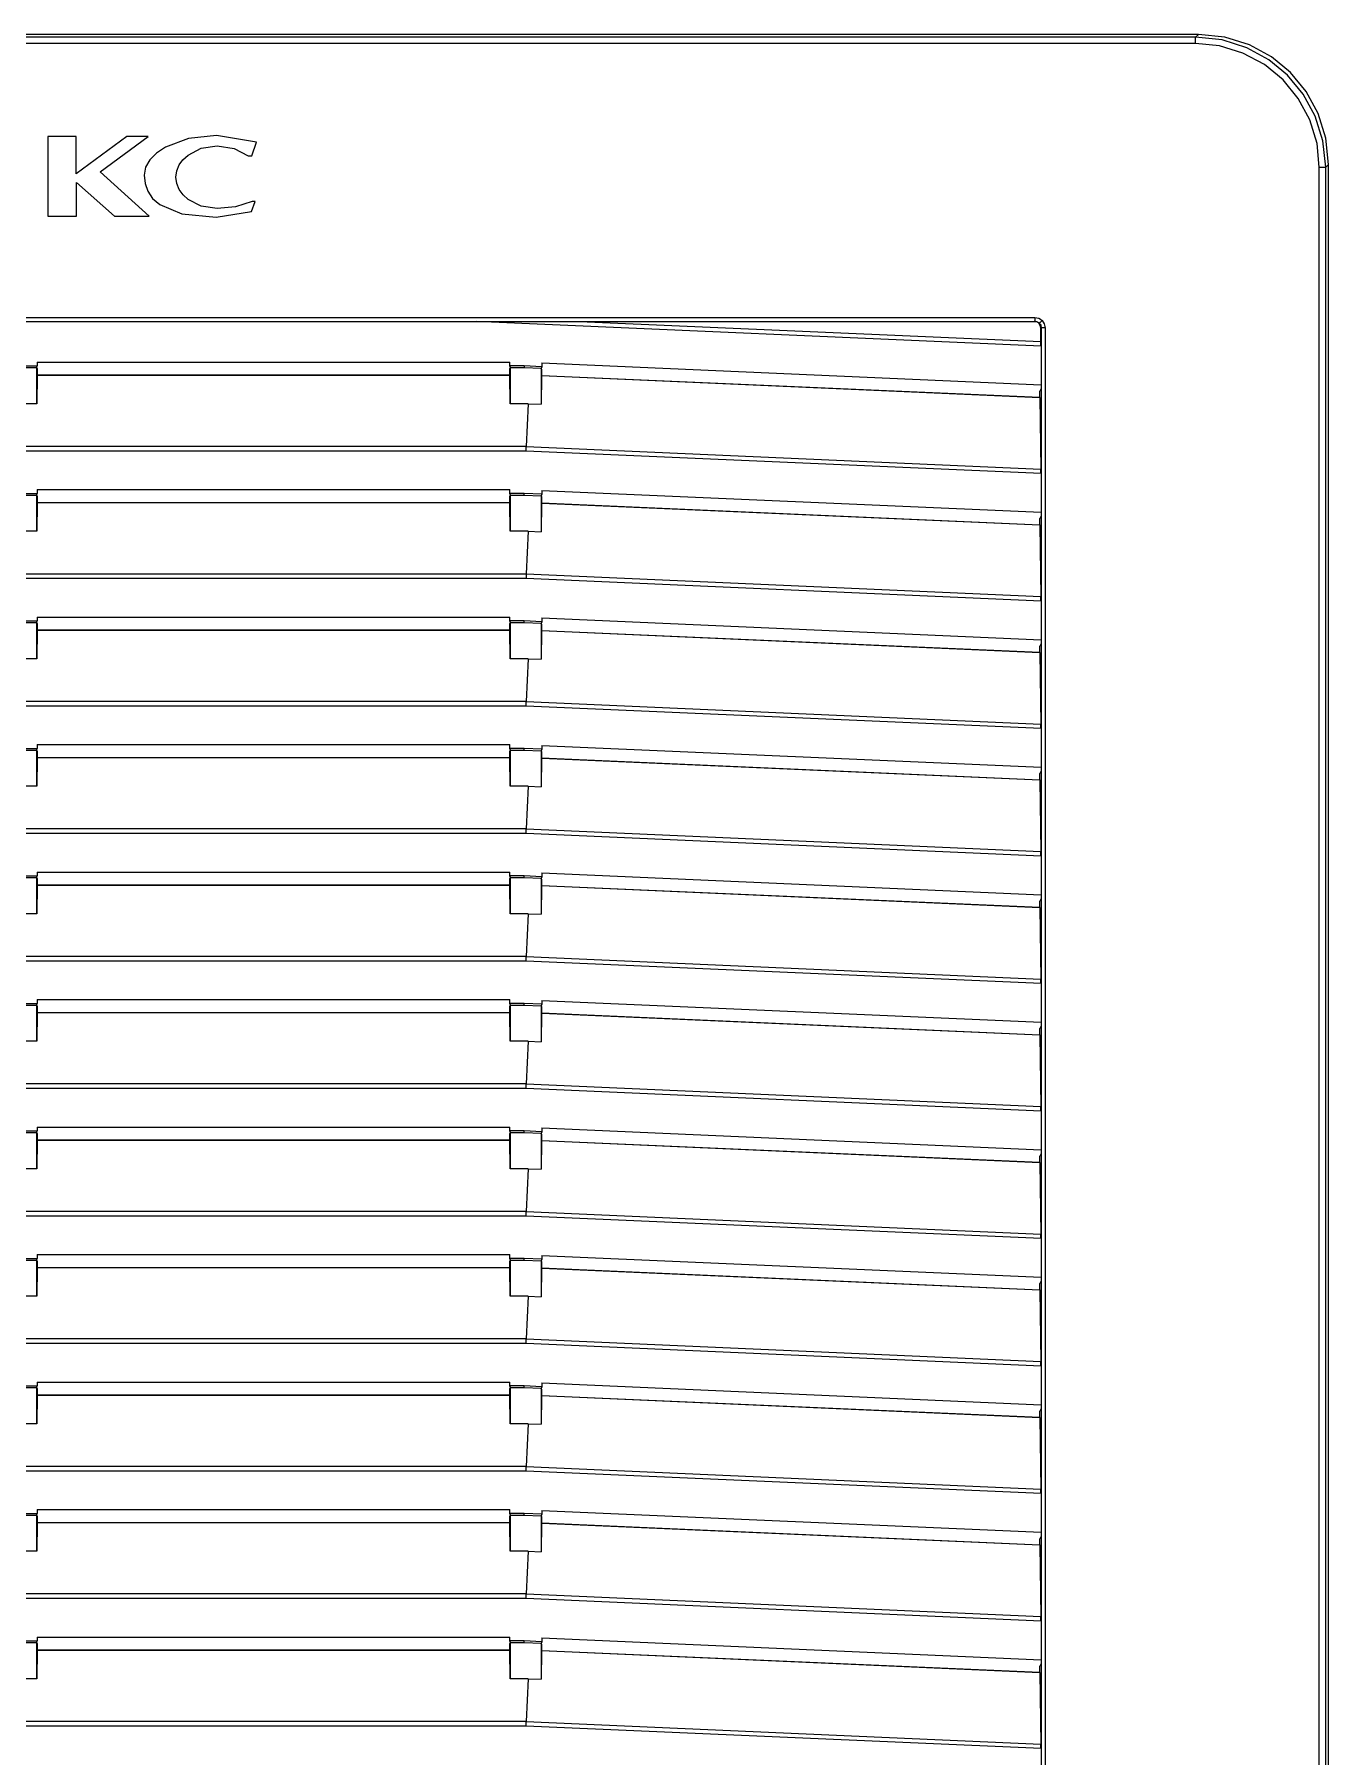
# Model space of a CAD drawing. Header units: millimetres. Extents: x -6000 to 26000, y -6000 to 26000.
# Drawn here: x 120.05 to 134.17, y -4020.05 to -4001.26 of the extents above; entities that cross this region are included whole.
import ezdxf

# ---------------------------------------------------------------- set-up
doc = ezdxf.new("R2010")
doc.units = ezdxf.units.MM
doc.header["$MEASUREMENT"] = 0
doc.layers.add('Чертеж и Рисунок_Ном._пера__7', color=7, linetype='Continuous', lineweight=15)

msp = doc.modelspace()

# ---------------------------------------------------------------- linework, layer by layer
at = {"layer": 'Чертеж и Рисунок_Ном._пера__7', "color": 7, "linetype": 'Continuous', "lineweight": 15}
for p, q in [((132.747, -4001.265), (107.068, -4001.265)), ((132.716, -4001.296), (107.099, -4001.296)), ((132.716, -4001.365), (107.099, -4001.365)), ((132.716, -4001.296), (132.747, -4001.265)), ((132.716, -4001.365), (132.716, -4001.296)), ((122.473, -4002.439), (122.037, -4002.366)), ((120.197, -4002.378), (120.197, -4003.248)), ((120.505, -4002.378), (120.197, -4002.378)), ((120.505, -4002.786), (120.505, -4002.378)), ((121.057, -4002.378), (120.505, -4002.786)), ((120.766, -4002.763), (121.291, -4002.378)), ((121.291, -4002.378), (121.057, -4002.378)), ((122.421, -4002.589), (122.473, -4002.439)), ((122.381, -4002.589), (122.421, -4002.589)), ((134.065, -4028.331), (134.065, -4002.714)), ((134.065, -4002.714), (134.135, -4002.714)), ((134.135, -4002.714), (134.166, -4002.683)), ((134.135, -4028.331), (134.135, -4002.714)), ((134.166, -4028.362), (134.166, -4002.683)), ((120.508, -4002.882), (120.925, -4003.248)), ((120.508, -4003.248), (120.508, -4002.882)), ((121.303, -4003.248), (120.766, -4002.763)), ((122.418, -4003.198), (122.457, -4003.087)), ((122.457, -4003.087), (122.424, -4003.087)), ((120.197, -4003.248), (120.508, -4003.248)), ((120.925, -4003.248), (121.303, -4003.248)), ((122.033, -4003.259), (122.418, -4003.198)), ((119.908, -4004.353), (130.962, -4004.353)), ((119.908, -4004.395), (130.962, -4004.395)), ((131.03, -4004.664), (124.867, -4004.395)), ((125.994, -4004.395), (131.029, -4004.615)), ((130.962, -4004.353), (130.962, -4004.395)), ((131.031, -4004.464), (131.027, -4004.464)), ((131.029, -4004.615), (131.027, -4004.464)), ((131.073, -4004.464), (131.031, -4004.464)), ((131.031, -4004.464), (131.031, -4026.581)), ((131.073, -4004.464), (131.073, -4026.581)), ((131.03, -4004.664), (131.03, -4005.086)), ((119.734, -4004.882), (120.082, -4004.882)), ((119.742, -4004.899), (120.073, -4004.899)), ((120.073, -4004.899), (120.082, -4004.882)), ((120.073, -4004.899), (120.076, -4004.899)), ((120.076, -4005.294), (120.076, -4004.899)), ((120.082, -4004.911), (120.076, -4004.899)), ((120.081, -4004.983), (120.076, -4005.294)), ((125.236, -4004.983), (120.081, -4004.983)), ((120.082, -4004.84), (125.235, -4004.84)), ((120.082, -4004.84), (120.082, -4004.882)), ((120.082, -4004.911), (120.082, -4004.981)), ((120.082, -4004.981), (120.082, -4004.981)), ((120.082, -4004.981), (125.235, -4004.981)), ((125.235, -4004.882), (125.235, -4004.84)), ((125.392, -4004.882), (125.235, -4004.882)), ((125.244, -4004.899), (125.235, -4004.882)), ((125.241, -4004.899), (125.235, -4004.911)), ((125.236, -4004.983), (125.235, -4004.911)), ((125.235, -4004.981), (125.236, -4004.983)), ((125.241, -4005.294), (125.236, -4004.983)), ((125.241, -4004.899), (125.241, -4005.294)), ((125.241, -4004.899), (125.244, -4004.899)), ((125.244, -4004.899), (125.392, -4004.899)), ((125.583, -4004.89), (125.392, -4004.882)), ((125.392, -4004.882), (125.392, -4004.899)), ((125.392, -4004.899), (125.577, -4004.907)), ((125.577, -4004.907), (125.578, -4004.909)), ((125.577, -4004.907), (125.577, -4005.3)), ((125.582, -4004.989), (125.577, -4005.3)), ((125.583, -4004.89), (125.578, -4004.909)), ((125.583, -4004.919), (125.578, -4004.909)), ((125.582, -4004.989), (125.583, -4004.987)), ((131.016, -4005.226), (125.582, -4004.989)), ((125.583, -4004.848), (131.03, -4005.086)), ((125.583, -4004.848), (125.583, -4004.89)), ((125.583, -4004.987), (125.583, -4004.919)), ((125.583, -4004.987), (131.015, -4005.224)), ((131.03, -4005.128), (131.015, -4005.156)), ((131.016, -4005.226), (131.015, -4005.156)), ((131.03, -4005.086), (131.03, -4005.128)), ((120.076, -4005.294), (119.74, -4005.294)), ((125.435, -4005.294), (125.241, -4005.294)), ((125.435, -4005.294), (125.415, -4005.76)), ((125.435, -4005.294), (125.577, -4005.3)), ((131.015, -4005.224), (131.016, -4005.226)), ((131.016, -4005.226), (131.029, -4006.006)), ((125.415, -4005.76), (114.401, -4005.76)), ((125.414, -4005.81), (114.402, -4005.81)), ((131.03, -4006.055), (125.414, -4005.81)), ((125.415, -4005.76), (131.029, -4006.006)), ((131.03, -4006.055), (131.03, -4006.477)), ((119.734, -4006.273), (120.082, -4006.273)), ((119.742, -4006.29), (120.073, -4006.29)), ((120.073, -4006.29), (120.082, -4006.273)), ((120.073, -4006.29), (120.076, -4006.29)), ((120.082, -4006.302), (120.076, -4006.29)), ((120.076, -4006.685), (120.076, -4006.29)), ((120.082, -4006.231), (125.235, -4006.231)), ((120.082, -4006.231), (120.082, -4006.273)), ((120.082, -4006.302), (120.082, -4006.372)), ((125.235, -4006.273), (125.235, -4006.231)), ((125.392, -4006.273), (125.235, -4006.273)), ((125.244, -4006.29), (125.235, -4006.273)), ((125.241, -4006.29), (125.235, -4006.302)), ((125.236, -4006.374), (125.235, -4006.302)), ((125.241, -4006.29), (125.241, -4006.685)), ((125.241, -4006.29), (125.244, -4006.29)), ((125.244, -4006.29), (125.392, -4006.29)), ((125.583, -4006.281), (125.392, -4006.273)), ((125.392, -4006.29), (125.392, -4006.273)), ((125.392, -4006.29), (125.577, -4006.298)), ((125.577, -4006.298), (125.578, -4006.3)), ((125.577, -4006.298), (125.577, -4006.691)), ((125.583, -4006.281), (125.578, -4006.3)), ((125.583, -4006.31), (125.578, -4006.3)), ((125.583, -4006.239), (131.03, -4006.477)), ((125.583, -4006.239), (125.583, -4006.281)), ((125.583, -4006.378), (125.583, -4006.31)), ((120.081, -4006.374), (120.076, -4006.685)), ((125.236, -4006.374), (120.081, -4006.374)), ((120.082, -4006.372), (120.082, -4006.372)), ((120.082, -4006.372), (125.235, -4006.372)), ((125.235, -4006.372), (125.236, -4006.374)), ((125.241, -4006.685), (125.236, -4006.374)), ((125.582, -4006.38), (125.577, -4006.691)), ((125.582, -4006.38), (125.583, -4006.378)), ((131.016, -4006.617), (125.582, -4006.38)), ((125.583, -4006.378), (131.015, -4006.615)), ((131.03, -4006.477), (131.03, -4006.519)), ((120.076, -4006.685), (119.74, -4006.685)), ((125.435, -4006.685), (125.241, -4006.685)), ((125.435, -4006.685), (125.415, -4007.151)), ((125.435, -4006.685), (125.577, -4006.691)), ((131.03, -4006.519), (131.015, -4006.547)), ((131.015, -4006.615), (131.015, -4006.547)), ((131.015, -4006.615), (131.016, -4006.617)), ((131.016, -4006.617), (131.029, -4007.397)), ((114.401, -4007.151), (125.415, -4007.151)), ((125.414, -4007.201), (114.402, -4007.201)), ((131.03, -4007.446), (125.414, -4007.201)), ((125.415, -4007.151), (131.029, -4007.397)), ((131.03, -4007.446), (131.03, -4007.868)), ((120.082, -4007.622), (125.235, -4007.622)), ((120.082, -4007.622), (120.082, -4007.664)), ((125.235, -4007.664), (125.235, -4007.622)), ((125.583, -4007.63), (131.03, -4007.868)), ((125.583, -4007.63), (125.583, -4007.672)), ((119.734, -4007.664), (120.082, -4007.664)), ((119.742, -4007.681), (120.073, -4007.681)), ((120.073, -4007.681), (120.082, -4007.664)), ((120.073, -4007.681), (120.076, -4007.681)), ((120.076, -4008.076), (120.076, -4007.681)), ((120.082, -4007.693), (120.076, -4007.681)), ((120.081, -4007.765), (120.076, -4008.076)), ((125.236, -4007.765), (120.081, -4007.765)), ((120.082, -4007.693), (120.082, -4007.763)), ((120.082, -4007.763), (120.082, -4007.763)), ((120.082, -4007.763), (125.235, -4007.763)), ((125.392, -4007.664), (125.235, -4007.664)), ((125.244, -4007.681), (125.235, -4007.664)), ((125.241, -4007.681), (125.235, -4007.693)), ((125.236, -4007.765), (125.235, -4007.693)), ((125.235, -4007.763), (125.236, -4007.765)), ((125.241, -4008.076), (125.236, -4007.765)), ((125.241, -4007.681), (125.241, -4008.076)), ((125.241, -4007.681), (125.244, -4007.681)), ((125.244, -4007.681), (125.392, -4007.681)), ((125.583, -4007.672), (125.392, -4007.664)), ((125.392, -4007.681), (125.392, -4007.664)), ((125.392, -4007.681), (125.577, -4007.689)), ((125.577, -4007.689), (125.578, -4007.691)), ((125.577, -4007.689), (125.577, -4008.082)), ((125.582, -4007.771), (125.577, -4008.082)), ((125.583, -4007.672), (125.578, -4007.691)), ((125.583, -4007.701), (125.578, -4007.691)), ((125.582, -4007.771), (125.583, -4007.769)), ((131.016, -4008.008), (125.582, -4007.771)), ((125.583, -4007.769), (125.583, -4007.701)), ((125.583, -4007.769), (131.015, -4008.006)), ((131.03, -4007.91), (131.015, -4007.938)), ((131.016, -4008.008), (131.015, -4007.938)), ((131.015, -4008.006), (131.016, -4008.008)), ((131.016, -4008.008), (131.029, -4008.788)), ((131.03, -4007.868), (131.03, -4007.91)), ((120.076, -4008.076), (119.74, -4008.076)), ((125.435, -4008.076), (125.241, -4008.076)), ((125.435, -4008.076), (125.415, -4008.542)), ((125.435, -4008.076), (125.577, -4008.082)), ((125.415, -4008.542), (114.401, -4008.542)), ((125.415, -4008.542), (131.029, -4008.788)), ((125.414, -4008.592), (114.402, -4008.592)), ((131.03, -4008.837), (125.414, -4008.592)), ((131.03, -4008.837), (131.03, -4009.259)), ((119.734, -4009.055), (120.082, -4009.055)), ((119.742, -4009.072), (120.073, -4009.072)), ((120.073, -4009.072), (120.082, -4009.055)), ((120.073, -4009.072), (120.076, -4009.072)), ((120.076, -4009.467), (120.076, -4009.072)), ((120.082, -4009.084), (120.076, -4009.072)), ((120.082, -4009.013), (125.235, -4009.013)), ((120.082, -4009.013), (120.082, -4009.055)), ((120.082, -4009.084), (120.082, -4009.154)), ((125.235, -4009.055), (125.235, -4009.013)), ((125.392, -4009.055), (125.235, -4009.055)), ((125.244, -4009.072), (125.235, -4009.055)), ((125.241, -4009.072), (125.235, -4009.084)), ((125.236, -4009.156), (125.235, -4009.084)), ((125.241, -4009.072), (125.241, -4009.467)), ((125.241, -4009.072), (125.244, -4009.072)), ((125.244, -4009.072), (125.392, -4009.072)), ((125.583, -4009.063), (125.392, -4009.055)), ((125.392, -4009.072), (125.392, -4009.055)), ((125.392, -4009.072), (125.577, -4009.08)), ((125.577, -4009.08), (125.577, -4009.473)), ((125.583, -4009.063), (125.578, -4009.082)), ((125.578, -4009.082), (125.578, -4009.082)), ((125.583, -4009.092), (125.578, -4009.082)), ((125.583, -4009.021), (131.03, -4009.259)), ((125.583, -4009.021), (125.583, -4009.063)), ((125.583, -4009.16), (125.583, -4009.092)), ((120.081, -4009.156), (120.076, -4009.467)), ((125.236, -4009.156), (120.081, -4009.156)), ((120.082, -4009.154), (120.082, -4009.154)), ((120.082, -4009.154), (125.235, -4009.154)), ((125.235, -4009.154), (125.236, -4009.156)), ((125.241, -4009.467), (125.236, -4009.156)), ((125.582, -4009.162), (125.577, -4009.473)), ((125.582, -4009.162), (125.583, -4009.16)), ((131.016, -4009.399), (125.582, -4009.162)), ((125.583, -4009.16), (131.015, -4009.397)), ((131.03, -4009.301), (131.015, -4009.329)), ((131.03, -4009.259), (131.03, -4009.301)), ((120.076, -4009.467), (119.74, -4009.467)), ((125.435, -4009.467), (125.241, -4009.467)), ((125.435, -4009.467), (125.415, -4009.933)), ((125.435, -4009.467), (125.577, -4009.473)), ((131.016, -4009.399), (131.015, -4009.329)), ((131.015, -4009.397), (131.016, -4009.399)), ((131.016, -4009.399), (131.029, -4010.179)), ((125.415, -4009.933), (114.401, -4009.933)), ((125.414, -4009.983), (114.402, -4009.983)), ((131.03, -4010.228), (125.414, -4009.983)), ((125.415, -4009.933), (131.029, -4010.179)), ((131.03, -4010.228), (131.03, -4010.65)), ((119.734, -4010.446), (120.082, -4010.446)), ((120.073, -4010.463), (120.082, -4010.446)), ((120.082, -4010.404), (125.235, -4010.404)), ((120.082, -4010.404), (120.082, -4010.446)), ((125.235, -4010.446), (125.235, -4010.404)), ((125.392, -4010.446), (125.235, -4010.446)), ((125.244, -4010.463), (125.235, -4010.446)), ((125.583, -4010.454), (125.392, -4010.446)), ((125.392, -4010.463), (125.392, -4010.446)), ((125.583, -4010.412), (131.03, -4010.65)), ((125.583, -4010.412), (125.583, -4010.454)), ((119.742, -4010.463), (120.073, -4010.463)), ((120.073, -4010.463), (120.076, -4010.463)), ((120.076, -4010.858), (120.076, -4010.463)), ((120.082, -4010.475), (120.076, -4010.463)), ((120.081, -4010.547), (120.076, -4010.858)), ((125.236, -4010.547), (120.081, -4010.547)), ((120.082, -4010.475), (120.082, -4010.545)), ((120.082, -4010.545), (120.082, -4010.545)), ((120.082, -4010.545), (125.235, -4010.545)), ((125.241, -4010.463), (125.235, -4010.475)), ((125.236, -4010.547), (125.235, -4010.475)), ((125.235, -4010.545), (125.236, -4010.547)), ((125.241, -4010.858), (125.236, -4010.547)), ((125.241, -4010.463), (125.241, -4010.858)), ((125.241, -4010.463), (125.244, -4010.463)), ((125.244, -4010.463), (125.392, -4010.463)), ((125.392, -4010.463), (125.577, -4010.471)), ((125.577, -4010.471), (125.577, -4010.864)), ((125.582, -4010.553), (125.577, -4010.864)), ((125.583, -4010.454), (125.578, -4010.473)), ((125.578, -4010.473), (125.578, -4010.473)), ((125.583, -4010.483), (125.578, -4010.473)), ((125.582, -4010.553), (125.583, -4010.551)), ((131.016, -4010.79), (125.582, -4010.553)), ((125.583, -4010.551), (125.583, -4010.483)), ((125.583, -4010.551), (131.015, -4010.788)), ((131.03, -4010.692), (131.015, -4010.72)), ((131.016, -4010.79), (131.015, -4010.72)), ((131.015, -4010.788), (131.016, -4010.79)), ((131.016, -4010.79), (131.029, -4011.57)), ((131.03, -4010.65), (131.03, -4010.692)), ((120.076, -4010.858), (119.74, -4010.858)), ((125.435, -4010.858), (125.241, -4010.858)), ((125.435, -4010.858), (125.415, -4011.324)), ((125.435, -4010.858), (125.577, -4010.864)), ((125.415, -4011.324), (114.401, -4011.324)), ((125.414, -4011.374), (114.402, -4011.374)), ((131.03, -4011.619), (125.414, -4011.374)), ((125.415, -4011.324), (131.029, -4011.57)), ((131.03, -4011.619), (131.03, -4012.041)), ((119.734, -4011.837), (120.082, -4011.837)), ((119.742, -4011.854), (120.073, -4011.854)), ((120.073, -4011.854), (120.082, -4011.837)), ((120.073, -4011.854), (120.076, -4011.854)), ((120.076, -4012.249), (120.076, -4011.854)), ((120.082, -4011.866), (120.076, -4011.854)), ((120.081, -4011.938), (120.076, -4012.249)), ((125.236, -4011.938), (120.081, -4011.938)), ((120.082, -4011.795), (125.235, -4011.795)), ((120.082, -4011.795), (120.082, -4011.837)), ((120.082, -4011.866), (120.082, -4011.936)), ((120.082, -4011.936), (120.082, -4011.936)), ((120.082, -4011.936), (125.235, -4011.936)), ((125.235, -4011.837), (125.235, -4011.795)), ((125.392, -4011.837), (125.235, -4011.837)), ((125.244, -4011.854), (125.235, -4011.837)), ((125.241, -4011.854), (125.235, -4011.866)), ((125.236, -4011.938), (125.235, -4011.866)), ((125.235, -4011.936), (125.236, -4011.938)), ((125.241, -4012.249), (125.236, -4011.938)), ((125.241, -4011.854), (125.241, -4012.249)), ((125.241, -4011.854), (125.244, -4011.854)), ((125.244, -4011.854), (125.392, -4011.854)), ((125.583, -4011.845), (125.392, -4011.837)), ((125.392, -4011.854), (125.392, -4011.837)), ((125.392, -4011.854), (125.577, -4011.862)), ((125.577, -4011.862), (125.577, -4012.255)), ((125.582, -4011.944), (125.577, -4012.255)), ((125.583, -4011.845), (125.578, -4011.864)), ((125.578, -4011.864), (125.578, -4011.864)), ((125.583, -4011.874), (125.578, -4011.864)), ((125.582, -4011.944), (125.583, -4011.942)), ((131.016, -4012.181), (125.582, -4011.944)), ((125.583, -4011.803), (131.03, -4012.041)), ((125.583, -4011.803), (125.583, -4011.845)), ((125.583, -4011.942), (125.583, -4011.874)), ((125.583, -4011.942), (131.015, -4012.179)), ((131.03, -4012.083), (131.015, -4012.111)), ((131.016, -4012.181), (131.015, -4012.111)), ((131.03, -4012.041), (131.03, -4012.083)), ((120.076, -4012.249), (119.74, -4012.249)), ((125.435, -4012.249), (125.241, -4012.249)), ((125.435, -4012.249), (125.415, -4012.715)), ((125.435, -4012.249), (125.577, -4012.255)), ((131.015, -4012.179), (131.016, -4012.181)), ((131.016, -4012.181), (131.029, -4012.961)), ((125.415, -4012.715), (114.401, -4012.715)), ((125.414, -4012.765), (114.402, -4012.765)), ((131.03, -4013.01), (125.414, -4012.765)), ((125.415, -4012.715), (131.029, -4012.961)), ((131.03, -4013.01), (131.03, -4013.432)), ((119.734, -4013.228), (120.082, -4013.228)), ((119.742, -4013.245), (120.073, -4013.245)), ((120.073, -4013.245), (120.082, -4013.228)), ((120.073, -4013.245), (120.076, -4013.245)), ((120.076, -4013.64), (120.076, -4013.245)), ((120.082, -4013.257), (120.076, -4013.245)), ((120.082, -4013.186), (125.235, -4013.186)), ((120.082, -4013.186), (120.082, -4013.228)), ((120.082, -4013.257), (120.082, -4013.327)), ((125.235, -4013.228), (125.235, -4013.186)), ((125.392, -4013.228), (125.235, -4013.228)), ((125.244, -4013.245), (125.235, -4013.228)), ((125.241, -4013.245), (125.235, -4013.257)), ((125.236, -4013.329), (125.235, -4013.257)), ((125.241, -4013.245), (125.241, -4013.64)), ((125.241, -4013.245), (125.244, -4013.245)), ((125.244, -4013.245), (125.392, -4013.245)), ((125.583, -4013.236), (125.392, -4013.228)), ((125.392, -4013.245), (125.392, -4013.228)), ((125.392, -4013.245), (125.577, -4013.253)), ((125.577, -4013.253), (125.577, -4013.646)), ((125.583, -4013.236), (125.578, -4013.255)), ((125.578, -4013.255), (125.578, -4013.255)), ((125.583, -4013.265), (125.578, -4013.255)), ((125.583, -4013.194), (131.03, -4013.432)), ((125.583, -4013.194), (125.583, -4013.236)), ((125.583, -4013.333), (125.583, -4013.265)), ((120.081, -4013.329), (120.076, -4013.64)), ((125.236, -4013.329), (120.081, -4013.329)), ((120.082, -4013.327), (120.082, -4013.327)), ((120.082, -4013.327), (125.235, -4013.327)), ((125.235, -4013.327), (125.236, -4013.329)), ((125.241, -4013.64), (125.236, -4013.329)), ((125.582, -4013.335), (125.577, -4013.646)), ((125.582, -4013.335), (125.583, -4013.333)), ((131.016, -4013.572), (125.582, -4013.335)), ((125.583, -4013.333), (131.015, -4013.57)), ((131.03, -4013.432), (131.03, -4013.474)), ((120.076, -4013.64), (119.74, -4013.64)), ((125.435, -4013.64), (125.241, -4013.64)), ((125.435, -4013.64), (125.415, -4014.106)), ((125.435, -4013.64), (125.577, -4013.646)), ((131.03, -4013.474), (131.015, -4013.502)), ((131.016, -4013.572), (131.015, -4013.502)), ((131.015, -4013.57), (131.016, -4013.572)), ((131.016, -4013.572), (131.029, -4014.352)), ((125.415, -4014.106), (114.401, -4014.106)), ((125.414, -4014.156), (114.402, -4014.156)), ((131.03, -4014.401), (125.414, -4014.156)), ((125.415, -4014.106), (131.029, -4014.352)), ((120.082, -4014.577), (125.235, -4014.577)), ((120.082, -4014.577), (120.082, -4014.619)), ((125.235, -4014.619), (125.235, -4014.577)), ((125.583, -4014.585), (131.03, -4014.823)), ((125.583, -4014.585), (125.583, -4014.627)), ((131.03, -4014.401), (131.03, -4014.823)), ((119.734, -4014.619), (120.082, -4014.619)), ((119.742, -4014.636), (120.073, -4014.636)), ((120.073, -4014.636), (120.082, -4014.619)), ((120.073, -4014.636), (120.076, -4014.636)), ((120.076, -4015.031), (120.076, -4014.636)), ((120.082, -4014.648), (120.076, -4014.636)), ((120.081, -4014.72), (120.076, -4015.031)), ((125.236, -4014.72), (120.081, -4014.72)), ((120.082, -4014.648), (120.082, -4014.718)), ((120.082, -4014.718), (120.082, -4014.718)), ((120.082, -4014.718), (125.235, -4014.718)), ((125.392, -4014.619), (125.235, -4014.619)), ((125.244, -4014.636), (125.235, -4014.619)), ((125.241, -4014.636), (125.235, -4014.648)), ((125.236, -4014.72), (125.235, -4014.648)), ((125.235, -4014.718), (125.236, -4014.72)), ((125.241, -4015.031), (125.236, -4014.72)), ((125.241, -4014.636), (125.241, -4015.031)), ((125.241, -4014.636), (125.244, -4014.636)), ((125.244, -4014.636), (125.392, -4014.636)), ((125.583, -4014.627), (125.392, -4014.619)), ((125.392, -4014.636), (125.392, -4014.619)), ((125.392, -4014.636), (125.577, -4014.644)), ((125.577, -4014.644), (125.577, -4015.037)), ((125.582, -4014.726), (125.577, -4015.037)), ((125.583, -4014.627), (125.578, -4014.646)), ((125.578, -4014.646), (125.578, -4014.646)), ((125.583, -4014.656), (125.578, -4014.646)), ((125.582, -4014.726), (125.583, -4014.724)), ((131.016, -4014.963), (125.582, -4014.726)), ((125.583, -4014.724), (125.583, -4014.656)), ((125.583, -4014.724), (131.015, -4014.961)), ((131.03, -4014.865), (131.015, -4014.893)), ((131.016, -4014.963), (131.015, -4014.893)), ((131.015, -4014.961), (131.016, -4014.963)), ((131.03, -4014.823), (131.03, -4014.865)), ((120.076, -4015.031), (119.74, -4015.031)), ((125.435, -4015.031), (125.241, -4015.031)), ((125.435, -4015.031), (125.415, -4015.497)), ((125.435, -4015.031), (125.577, -4015.037)), ((131.016, -4014.963), (131.029, -4015.743)), ((125.415, -4015.497), (114.401, -4015.497)), ((125.415, -4015.497), (131.029, -4015.743)), ((125.414, -4015.547), (114.402, -4015.547)), ((131.03, -4015.792), (125.414, -4015.547)), ((131.03, -4015.792), (131.03, -4016.214)), ((119.734, -4016.01), (120.082, -4016.01)), ((119.742, -4016.027), (120.073, -4016.027)), ((120.073, -4016.027), (120.082, -4016.01)), ((120.073, -4016.027), (120.076, -4016.027)), ((120.076, -4016.422), (120.076, -4016.027)), ((120.082, -4016.039), (120.076, -4016.027)), ((120.082, -4015.968), (125.235, -4015.968)), ((120.082, -4015.968), (120.082, -4016.01)), ((120.082, -4016.039), (120.082, -4016.109)), ((125.235, -4016.01), (125.235, -4015.968)), ((125.392, -4016.01), (125.235, -4016.01)), ((125.244, -4016.027), (125.235, -4016.01)), ((125.241, -4016.027), (125.235, -4016.039)), ((125.236, -4016.111), (125.235, -4016.039)), ((125.241, -4016.027), (125.241, -4016.422)), ((125.241, -4016.027), (125.244, -4016.027)), ((125.244, -4016.027), (125.392, -4016.027)), ((125.583, -4016.018), (125.392, -4016.01)), ((125.392, -4016.027), (125.392, -4016.01)), ((125.392, -4016.027), (125.577, -4016.035)), ((125.577, -4016.035), (125.578, -4016.037)), ((125.577, -4016.035), (125.577, -4016.428)), ((125.583, -4016.018), (125.578, -4016.037)), ((125.583, -4016.047), (125.578, -4016.037)), ((125.583, -4015.976), (131.03, -4016.214)), ((125.583, -4015.976), (125.583, -4016.018)), ((125.583, -4016.115), (125.583, -4016.047)), ((120.081, -4016.111), (120.076, -4016.422)), ((125.236, -4016.111), (120.081, -4016.111)), ((120.082, -4016.109), (120.082, -4016.109)), ((120.082, -4016.109), (125.235, -4016.109)), ((125.235, -4016.109), (125.236, -4016.111)), ((125.241, -4016.422), (125.236, -4016.111)), ((125.582, -4016.117), (125.577, -4016.428)), ((125.582, -4016.117), (125.583, -4016.115)), ((131.016, -4016.354), (125.582, -4016.117)), ((125.583, -4016.115), (131.015, -4016.352)), ((131.03, -4016.256), (131.015, -4016.284)), ((131.03, -4016.214), (131.03, -4016.256)), ((120.076, -4016.422), (119.74, -4016.422)), ((125.435, -4016.422), (125.241, -4016.422)), ((125.435, -4016.422), (125.415, -4016.888)), ((125.435, -4016.422), (125.577, -4016.428)), ((131.016, -4016.354), (131.015, -4016.284)), ((131.015, -4016.352), (131.016, -4016.354)), ((131.016, -4016.354), (131.029, -4017.134)), ((125.415, -4016.888), (114.401, -4016.888)), ((125.414, -4016.938), (114.402, -4016.938)), ((131.03, -4017.183), (125.414, -4016.938)), ((125.415, -4016.888), (131.029, -4017.134)), ((131.03, -4017.183), (131.03, -4017.605)), ((119.734, -4017.401), (120.082, -4017.401)), ((120.073, -4017.418), (120.082, -4017.401)), ((120.082, -4017.359), (125.235, -4017.359)), ((120.082, -4017.359), (120.082, -4017.401)), ((125.235, -4017.401), (125.235, -4017.359)), ((125.392, -4017.401), (125.235, -4017.401)), ((125.244, -4017.418), (125.235, -4017.401)), ((125.583, -4017.409), (125.392, -4017.401)), ((125.392, -4017.418), (125.392, -4017.401)), ((125.583, -4017.367), (131.03, -4017.605)), ((125.583, -4017.367), (125.583, -4017.409)), ((119.742, -4017.418), (120.073, -4017.418)), ((120.073, -4017.418), (120.076, -4017.418)), ((120.076, -4017.813), (120.076, -4017.418)), ((120.082, -4017.43), (120.076, -4017.418)), ((120.081, -4017.502), (120.076, -4017.813)), ((125.236, -4017.502), (120.081, -4017.502)), ((120.082, -4017.43), (120.082, -4017.5)), ((120.082, -4017.5), (120.082, -4017.5)), ((120.082, -4017.5), (125.235, -4017.5)), ((125.241, -4017.418), (125.235, -4017.43)), ((125.236, -4017.502), (125.235, -4017.43)), ((125.235, -4017.5), (125.236, -4017.502)), ((125.241, -4017.813), (125.236, -4017.502)), ((125.241, -4017.418), (125.241, -4017.813)), ((125.241, -4017.418), (125.244, -4017.418)), ((125.244, -4017.418), (125.392, -4017.418)), ((125.392, -4017.418), (125.577, -4017.426)), ((125.577, -4017.426), (125.577, -4017.819)), ((125.582, -4017.508), (125.577, -4017.819)), ((125.583, -4017.409), (125.578, -4017.428)), ((125.578, -4017.428), (125.578, -4017.428)), ((125.583, -4017.438), (125.578, -4017.428)), ((125.582, -4017.508), (125.583, -4017.506)), ((131.016, -4017.745), (125.582, -4017.508)), ((125.583, -4017.506), (125.583, -4017.438)), ((125.583, -4017.506), (131.015, -4017.743)), ((131.03, -4017.648), (131.015, -4017.676)), ((131.016, -4017.745), (131.015, -4017.676)), ((131.015, -4017.743), (131.016, -4017.745)), ((131.016, -4017.745), (131.029, -4018.525)), ((131.03, -4017.605), (131.03, -4017.648)), ((120.076, -4017.813), (119.74, -4017.813)), ((125.435, -4017.813), (125.241, -4017.813)), ((125.435, -4017.813), (125.415, -4018.279)), ((125.435, -4017.813), (125.577, -4017.819)), ((125.415, -4018.279), (114.401, -4018.279)), ((125.414, -4018.329), (114.402, -4018.329)), ((131.03, -4018.574), (125.414, -4018.329)), ((125.415, -4018.279), (131.029, -4018.525)), ((131.03, -4018.574), (131.03, -4018.996)), ((119.734, -4018.792), (120.082, -4018.792)), ((119.742, -4018.809), (120.073, -4018.809)), ((120.073, -4018.809), (120.082, -4018.792)), ((120.073, -4018.809), (120.076, -4018.809)), ((120.076, -4019.204), (120.076, -4018.809)), ((120.082, -4018.821), (120.076, -4018.809)), ((120.081, -4018.893), (120.076, -4019.204)), ((125.236, -4018.893), (120.081, -4018.893)), ((120.082, -4018.75), (125.235, -4018.75)), ((120.082, -4018.75), (120.082, -4018.792)), ((120.082, -4018.821), (120.082, -4018.891)), ((120.082, -4018.891), (120.082, -4018.891)), ((120.082, -4018.891), (125.235, -4018.891)), ((125.235, -4018.792), (125.235, -4018.75)), ((125.392, -4018.792), (125.235, -4018.792)), ((125.244, -4018.809), (125.235, -4018.792)), ((125.241, -4018.809), (125.235, -4018.821)), ((125.236, -4018.893), (125.235, -4018.821)), ((125.235, -4018.891), (125.236, -4018.893)), ((125.241, -4019.204), (125.236, -4018.893)), ((125.241, -4018.809), (125.241, -4019.204)), ((125.241, -4018.809), (125.244, -4018.809)), ((125.244, -4018.809), (125.392, -4018.809)), ((125.583, -4018.8), (125.392, -4018.792)), ((125.392, -4018.809), (125.392, -4018.792)), ((125.392, -4018.809), (125.577, -4018.817)), ((125.577, -4018.817), (125.577, -4019.21)), ((125.582, -4018.899), (125.577, -4019.21)), ((125.583, -4018.8), (125.578, -4018.819)), ((125.578, -4018.819), (125.578, -4018.819)), ((125.583, -4018.829), (125.578, -4018.819)), ((125.582, -4018.899), (125.583, -4018.897)), ((131.016, -4019.136), (125.582, -4018.899)), ((125.583, -4018.758), (131.03, -4018.996)), ((125.583, -4018.758), (125.583, -4018.8)), ((125.583, -4018.897), (125.583, -4018.829)), ((125.583, -4018.897), (131.015, -4019.134)), ((131.03, -4019.038), (131.015, -4019.066)), ((131.016, -4019.136), (131.015, -4019.066)), ((131.03, -4018.996), (131.03, -4019.038)), ((120.076, -4019.204), (119.74, -4019.204)), ((125.435, -4019.204), (125.241, -4019.204)), ((125.435, -4019.204), (125.415, -4019.67)), ((125.435, -4019.204), (125.577, -4019.21)), ((131.015, -4019.134), (131.016, -4019.136)), ((131.016, -4019.136), (131.029, -4019.916)), ((125.415, -4019.67), (114.401, -4019.67)), ((125.414, -4019.72), (114.402, -4019.72)), ((131.03, -4019.965), (125.414, -4019.72)), ((125.415, -4019.67), (131.029, -4019.916)), ((131.03, -4019.965), (131.03, -4020.387))]:
    msp.add_line(p, q, dxfattribs=at)
at = {"layer": 'Чертеж и Рисунок_Ном._пера__7', "color": 7, "linetype": 'Continuous', "lineweight": 15, "flags": 128}
for points in [[(134.135, -4002.714), (134.105, -4002.426), (134.021, -4002.157), (133.889, -4001.917), (133.719, -4001.711), (133.514, -4001.541), (133.273, -4001.41), (133.004, -4001.325), (132.716, -4001.296)], [(134.065, -4002.714), (134.04, -4002.454), (133.962, -4002.198), (133.836, -4001.963), (133.67, -4001.76), (133.468, -4001.594), (133.232, -4001.468), (132.977, -4001.391), (132.716, -4001.365)], [(134.166, -4002.683), (134.136, -4002.395), (134.052, -4002.126), (133.92, -4001.886), (133.75, -4001.68), (133.545, -4001.51), (133.304, -4001.379), (133.035, -4001.294), (132.747, -4001.265)], [(122.037, -4002.366), (121.73, -4002.401), (121.479, -4002.494), (121.382, -4002.559), (121.309, -4002.632), (121.263, -4002.714), (121.247, -4002.801)], [(121.594, -4002.822), (121.603, -4002.754), (121.629, -4002.689), (121.67, -4002.632), (121.726, -4002.581), (121.869, -4002.507), (122.045, -4002.48)], [(122.045, -4002.48), (122.228, -4002.51), (122.381, -4002.589)], [(121.247, -4002.801), (121.257, -4002.892), (121.286, -4002.974), (121.34, -4003.053), (121.417, -4003.12), (121.659, -4003.221), (122.033, -4003.259)], [(122.045, -4003.164), (121.869, -4003.137), (121.726, -4003.064), (121.671, -4003.013), (121.629, -4002.955), (121.603, -4002.89), (121.594, -4002.822)], [(122.424, -4003.087), (122.244, -4003.145), (122.045, -4003.164)], [(131.027, -4004.464), (131.021, -4004.439), (131.005, -4004.415), (130.994, -4004.406), (130.982, -4004.4), (130.969, -4004.396), (130.956, -4004.395)], [(130.962, -4004.353), (131.004, -4004.361), (131.024, -4004.372), (131.041, -4004.386)], [(130.962, -4004.395), (130.975, -4004.396), (130.988, -4004.4), (131.001, -4004.407), (131.011, -4004.415)], [(131.041, -4004.386), (131.03, -4004.397), (131.02, -4004.407), (131.011, -4004.415)], [(131.011, -4004.415), (131.02, -4004.426), (131.026, -4004.438), (131.031, -4004.464)], [(131.041, -4004.386), (131.065, -4004.422), (131.073, -4004.464)], [(131.03, -4004.664), (131.029, -4004.65), (131.029, -4004.637), (131.029, -4004.625), (131.029, -4004.615)], [(125.414, -4005.81), (125.414, -4005.796), (125.414, -4005.783), (125.414, -4005.771), (125.415, -4005.76)], [(131.03, -4006.055), (131.029, -4006.041), (131.029, -4006.028), (131.029, -4006.016), (131.029, -4006.006)], [(125.415, -4007.151), (125.414, -4007.162), (125.414, -4007.174), (125.414, -4007.187), (125.414, -4007.201)], [(131.03, -4007.446), (131.029, -4007.432), (131.029, -4007.419), (131.029, -4007.407), (131.029, -4007.397)], [(125.414, -4008.592), (125.414, -4008.578), (125.414, -4008.565), (125.414, -4008.553), (125.415, -4008.542)], [(131.03, -4008.837), (131.029, -4008.823), (131.029, -4008.81), (131.029, -4008.798), (131.029, -4008.788)], [(125.414, -4009.983), (125.414, -4009.969), (125.414, -4009.956), (125.414, -4009.944), (125.415, -4009.933)], [(131.03, -4010.228), (131.029, -4010.214), (131.029, -4010.201), (131.029, -4010.189), (131.029, -4010.179)], [(125.414, -4011.374), (125.414, -4011.36), (125.414, -4011.347), (125.414, -4011.335), (125.415, -4011.324)], [(131.03, -4011.619), (131.029, -4011.605), (131.029, -4011.592), (131.029, -4011.58), (131.029, -4011.57)], [(125.414, -4012.765), (125.414, -4012.751), (125.414, -4012.738), (125.414, -4012.726), (125.415, -4012.715)], [(131.03, -4013.01), (131.029, -4012.996), (131.029, -4012.983), (131.029, -4012.971), (131.029, -4012.961)], [(125.414, -4014.156), (125.414, -4014.142), (125.414, -4014.129), (125.414, -4014.117), (125.415, -4014.106)], [(131.03, -4014.401), (131.029, -4014.387), (131.029, -4014.374), (131.029, -4014.362), (131.029, -4014.352)], [(125.414, -4015.547), (125.414, -4015.533), (125.414, -4015.52), (125.414, -4015.508), (125.415, -4015.497)], [(131.03, -4015.792), (131.029, -4015.778), (131.029, -4015.765), (131.029, -4015.753), (131.029, -4015.743)], [(125.414, -4016.938), (125.414, -4016.924), (125.414, -4016.911), (125.414, -4016.899), (125.415, -4016.888)], [(131.03, -4017.183), (131.029, -4017.169), (131.029, -4017.156), (131.029, -4017.144), (131.029, -4017.134)], [(125.414, -4018.329), (125.414, -4018.315), (125.414, -4018.302), (125.414, -4018.29), (125.415, -4018.279)], [(131.03, -4018.574), (131.029, -4018.56), (131.029, -4018.547), (131.029, -4018.535), (131.029, -4018.525)], [(125.414, -4019.72), (125.414, -4019.706), (125.414, -4019.693), (125.414, -4019.681), (125.415, -4019.67)], [(131.03, -4019.965), (131.029, -4019.951), (131.029, -4019.938), (131.029, -4019.926), (131.029, -4019.916)]]:
    msp.add_lwpolyline(points, dxfattribs=at)

doc.saveas('drawing.dxf')
